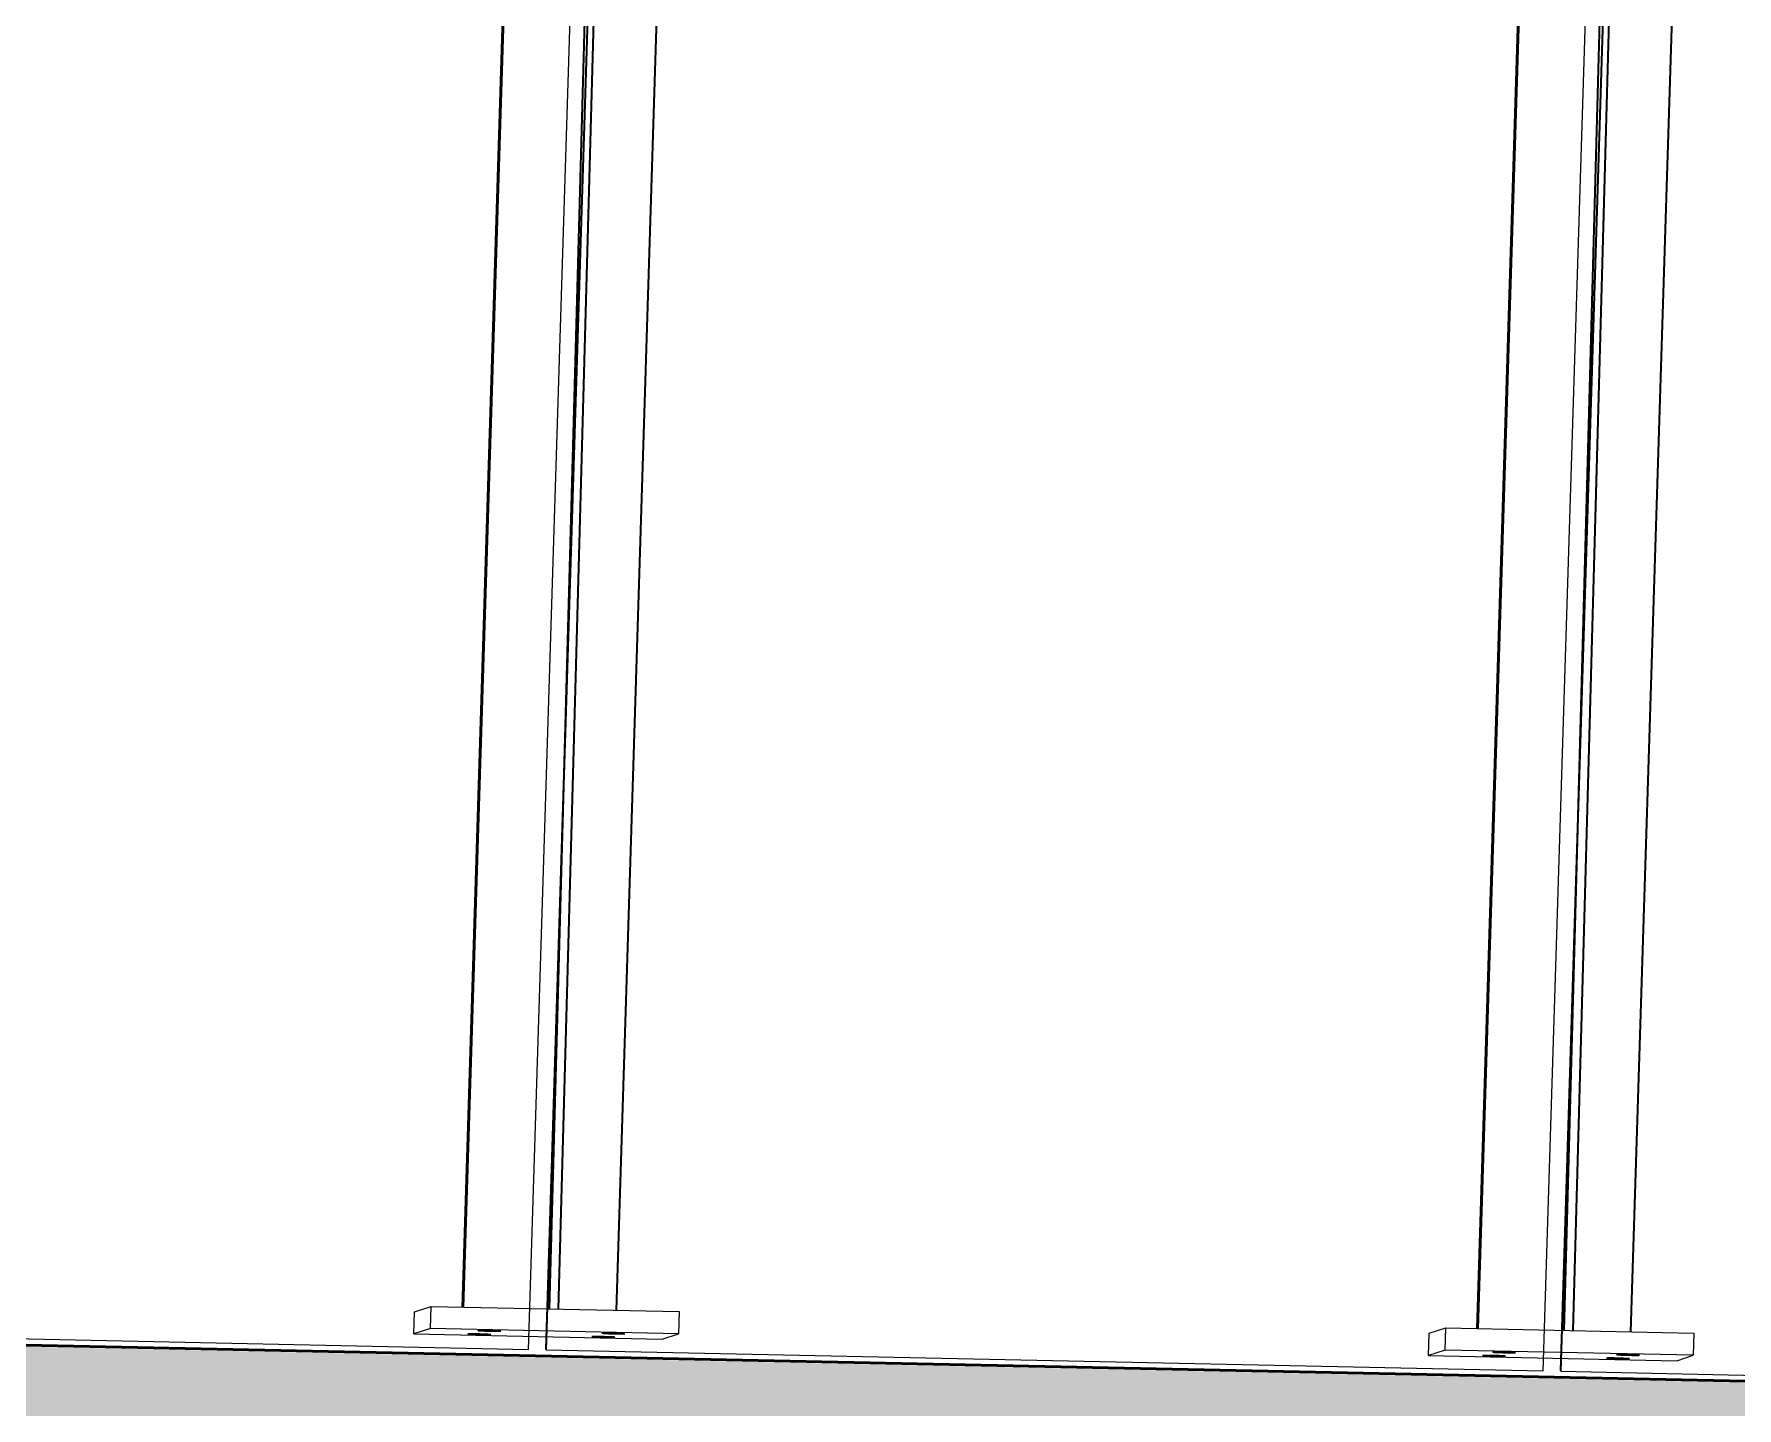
# Model space of a CAD drawing. Header units: metres. Extents: x 0.7 to 65.6, y 3.4 to 27.5.
# Drawn here: x 26.444 to 28.361, y 23.447 to 24.994 of the extents above; entities that cross this region are included whole.
import ezdxf

# ---------------------------------------------------------------- set-up
doc = ezdxf.new("R2010")
doc.units = ezdxf.units.M
for name, color, linetype, lineweight in [('A-DETL-GENF', 7, 'Continuous', 9), ('A-FLOR', 7, 'Continuous', 50), ('A-GENM', 7, 'Continuous', 35), ('S-FSTN', 7, 'Continuous', 18)]:
    doc.layers.add(name, color=color, linetype=linetype, lineweight=lineweight)

# ---------------------------------------------------------------- blocks, each defined once
blk = doc.blocks.new('SCR_B_08_SE_6 - SCR_B_08_SE_6-5519688-DRG 2873024 - SECTION 2')
at = {"layer": 'A-GENM', "color": 254, "lineweight": 25, "true_color": 0xd4d4d4}
for p, q in [((-1097.8234, 23.5127), (-1097.7318, 26.4383)), ((-1098.9459, 23.5365), (-1097.8234, 23.5127))]:
    blk.add_line(p, q, dxfattribs=at)
blk = doc.blocks.new('SCR_B_08_SE_7 - SCR_B_08_SE_7-5520524-DRG 2873024 - SECTION 2')
at = {"layer": 'A-GENM', "color": 254, "lineweight": 25, "true_color": 0xd4d4d4}
for p, q in [((-1097.8037, 23.5129), (-1097.7122, 26.4363)), ((-1097.712, 26.4357), (-1097.8034, 23.5123)), ((-1096.6809, 23.4885), (-1096.5943, 26.2567)), ((-1097.8034, 23.5123), (-1097.8037, 23.5129)), ((-1097.8034, 23.5123), (-1096.6809, 23.4885))]:
    blk.add_line(p, q, dxfattribs=at)
blk = doc.blocks.new('SCR_B_08_SE_8 - SCR_B_08_SE_8-5521360-DRG 2873024 - SECTION 2')
at = {"layer": 'A-GENM', "color": 254, "lineweight": 25, "true_color": 0xd4d4d4}
for p, q in [((-1096.6612, 23.4887), (-1096.5747, 26.2541)), ((-1096.5745, 26.2535), (-1096.661, 23.4881)), ((-1096.661, 23.4881), (-1096.6612, 23.4887)), ((-1096.661, 23.4881), (-1095.5384, 23.4644))]:
    blk.add_line(p, q, dxfattribs=at)
blk = doc.blocks.new('T2DPAA-T2D-C3S-DU-M3D-100304_rvt-1-DRG 2873024 - SECTION 2')
at = {"layer": 'A-GENM', "color": 254, "lineweight": 25, "true_color": 0xd4d4d4}
for name in ['SCR_B_08_SE_6 - SCR_B_08_SE_6-5519688-DRG 2873024 - SECTION 2', 'SCR_B_08_SE_7 - SCR_B_08_SE_7-5520524-DRG 2873024 - SECTION 2', 'SCR_B_08_SE_8 - SCR_B_08_SE_8-5521360-DRG 2873024 - SECTION 2']:
    blk.add_blockref(name, (0, 0), dxfattribs=at)
blk = doc.blocks.new('BR08_GEN_POST_0 - 360UB_BASE-8745528-DRG 2873024 - SECTION 2')
at = {"layer": 'A-GENM'}
for p, q in [((-1097.8977, 23.5603), (-1097.8077, 26.4392)), ((-1097.8964, 23.5603), (-1097.8065, 26.4362)), ((-1097.6349, 26.4325), (-1097.7248, 23.5566)), ((-1097.7998, 23.5582), (-1097.7238, 26.336)), ((-1097.7138, 26.3358), (-1097.7898, 23.558))]:
    blk.add_line(p, q, dxfattribs=at)
blk = doc.blocks.new('BR08_GEN_POST_0 - 360UB_BASE-8745532-DRG 2873024 - SECTION 2')
at = {"layer": 'A-GENM'}
for p, q in [((-1096.7553, 23.5361), (-1096.6702, 26.2569)), ((-1096.754, 23.5361), (-1096.669, 26.2539)), ((-1096.4974, 26.2503), (-1096.5824, 23.5325)), ((-1096.6573, 23.534), (-1096.586, 26.1402)), ((-1096.576, 26.1399), (-1096.6474, 23.5338))]:
    blk.add_line(p, q, dxfattribs=at)
blk = doc.blocks.new('Barrier Post Column Base Plate - 25mm-8776890-DRG 2873024 - SECTION 2')
at = {"layer": 'S-FSTN'}
for p, q in [((-1104.807, 23.6751), (-1104.8065, 23.7001)), ((-1104.8065, 23.7001), (-1104.7878, 23.7062)), ((-1104.7883, 23.6812), (-1104.7878, 23.7062)), ((-1104.7878, 23.7062), (-1104.5085, 23.7003)), ((-1104.5085, 23.7003), (-1104.509, 23.6753)), ((-1104.7883, 23.6812), (-1104.807, 23.6751)), ((-1104.509, 23.6753), (-1104.7883, 23.6812)), ((-1104.807, 23.6751), (-1104.5277, 23.6692)), ((-1104.5277, 23.6692), (-1104.509, 23.6753))]:
    blk.add_line(p, q, dxfattribs=at)
for centre, start_param, end_param in [((-1104.7335, 23.6748), 4.646033, 6.283185), ((-1104.7335, 23.6748), 0.195444, 1.504441), ((-1104.7221, 23.6785), 4.646033, 6.283185), ((-1104.7221, 23.6785), 0.195444, 1.504441), ((-1104.7335, 23.6748), 1.504441, 4.646033), ((-1104.7221, 23.6785), 1.504441, 4.646033), ((-1104.5938, 23.6719), 4.646033, 6.283185), ((-1104.5938, 23.6719), 0.195444, 1.504441), ((-1104.5825, 23.6756), 4.646033, 6.283185), ((-1104.5825, 23.6756), 0.195444, 1.504441), ((-1104.5938, 23.6719), 1.504441, 4.646033), ((-1104.5825, 23.6756), 1.504441, 4.646033)]:
    blk.add_ellipse(centre, major_axis=(-0.013, 0.0003), ratio=0.023034, start_param=start_param, end_param=end_param, dxfattribs=at)

msp = doc.modelspace()

# ---------------------------------------------------------------- hatches: boundary and pattern name
at = {"layer": 'A-DETL-GENF', "true_color": 0xc0c0c0}
h = msp.add_hatch(color=9, dxfattribs=at)
h.paths.add_polyline_path([(19.8126, 21.5089), (29.8709, 21.5392), (29.8709, 23.4439), (19.8126, 23.6539), (19.8126, 21.5354)])
h.paths.add_polyline_path([(29.851, 21.9391), (29.851, 21.9391), (29.6428, 21.9391)])

# ---------------------------------------------------------------- linework, layer by layer
at = {"layer": 'A-FLOR'}
msp.add_line((29.8717, 23.4454), (19.8133, 23.6558), dxfattribs=at)

# ---------------------------------------------------------------- block references
at = {"lineweight": 5}
msp.add_blockref('T2DPAA-T2D-C3S-DU-M3D-100304_rvt-1-DRG 2873024 - SECTION 2', (1124.824, 0), dxfattribs=at)
at = {"layer": 'A-GENM'}
for name in ['BR08_GEN_POST_0 - 360UB_BASE-8745528-DRG 2873024 - SECTION 2', 'BR08_GEN_POST_0 - 360UB_BASE-8745532-DRG 2873024 - SECTION 2']:
    msp.add_blockref(name, (1124.824, 0), dxfattribs=at)
at = {"layer": 'S-FSTN'}
for p in [(1131.6787, -0.1451), (1132.8212, -0.1693)]:
    msp.add_blockref('Barrier Post Column Base Plate - 25mm-8776890-DRG 2873024 - SECTION 2', p, dxfattribs=at)

doc.saveas('drawing.dxf')
